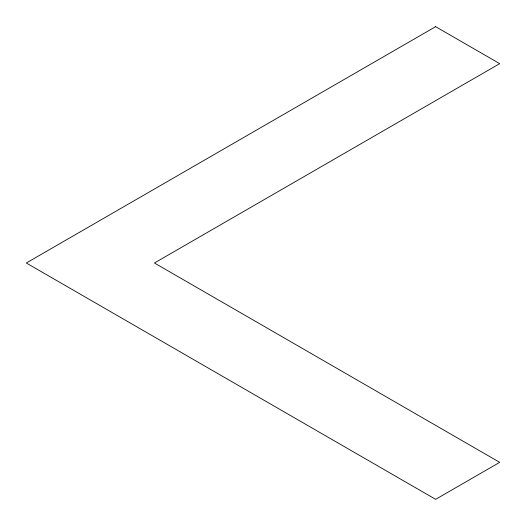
<?xml version="1.0" encoding="UTF-8"?>
<svg xmlns="http://www.w3.org/2000/svg" width="526" height="526" viewBox="0 0 526 526"><rect width="100%" height="100%" fill="white"/><g stroke="black" fill="none" stroke-linecap="round" stroke-linejoin="round"><path stroke-width="0.79" d="M435.64 26.668L26.3 263L435.64 499.332L499.7 462.341L154.42 263L499.7 63.659L435.64 26.668"/></g></svg>
